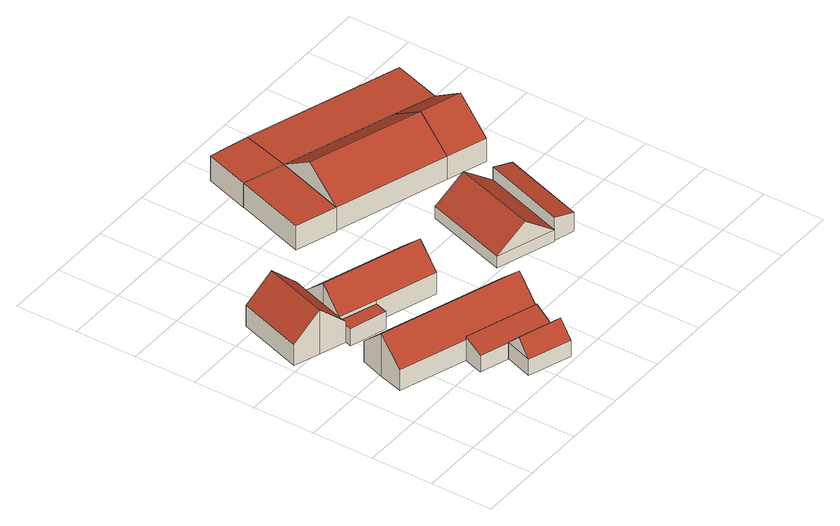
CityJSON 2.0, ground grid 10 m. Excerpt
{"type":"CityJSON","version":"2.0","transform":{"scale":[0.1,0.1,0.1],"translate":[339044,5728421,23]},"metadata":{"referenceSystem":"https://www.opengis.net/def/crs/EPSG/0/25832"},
"CityObjects":{
"building1":{"type":"Building","attributes":{"Geometrietyp2DReferenz":"3000","Gemeindeschluessel":"05170048","function":"31001_1210","roofType":"3100","measuredHeight":7.69},"address":[{"country":"Germany","locality":"Wesel","thoroughfareNumber":"84","thoroughfareName":"Wurmflakstraße"}],"geometry":[{"type":"Solid","lod":"2","boundaries":[[[[0,1,2,3]],[[4,5,1,0]],[[6,7,5,4]],[[8,9,7,6]],[[10,11,9,8]],[[12,13,11,10]],[[14,15,13,12]],[[3,2,15,14]],[[0,3,14,12,10,4]],[[8,6,4,10]],[[1,5,7,9,11,13,15,2]]]],"semantics":{"surfaces":[{"type":"WallSurface"},{"type":"RoofSurface"},{"type":"GroundSurface"}],"values":[[0,0,0,0,0,0,0,0,1,1,2]]}}]},
"building2":{"type":"Building","attributes":{"Geometrietyp2DReferenz":"3000","Gemeindeschluessel":"05170048","function":"31001_1010","roofType":"1000","measuredHeight":2.96},"address":[{"country":"Germany","locality":"Wesel","thoroughfareNumber":"84","thoroughfareName":"Wurmflakstraße"}],"geometry":[{"type":"Solid","lod":"2","boundaries":[[[[16,17,18,19]],[[20,21,17,16]],[[22,23,21,20]],[[24,25,23,22]],[[19,18,25,24]],[[22,20,16,19,24]],[[17,21,23,25,18]]]],"semantics":{"surfaces":[{"type":"WallSurface"},{"type":"RoofSurface"},{"type":"GroundSurface"}],"values":[[0,0,0,0,0,1,2]]}}]},
"building3":{"type":"Building","attributes":{"Gemeindeschluessel":"05170048","Geometrietyp2DReferenz":"3000","function":"31001_2720"},"address":[{"country":"Germany","locality":"Wesel","thoroughfareNumber":"84","thoroughfareName":"Wurmflakstraße"}],"children":["building3-1","building3-2"]},
"building3-1":{"type":"BuildingPart","attributes":{"roofType":"3100","measuredHeight":7.38},"parents":["building3"],"geometry":[{"type":"Solid","lod":"2","boundaries":[[[[26,27,28,29]],[[30,31,27,26]],[[32,33,31,30]],[[34,35,33,32]],[[36,37,35,34]],[[29,28,38,39]],[[29,39,36,34,26]],[[32,30,26,34]],[[27,31,33,35,37,38,28]],[[36,39,38,37]]]],"semantics":{"surfaces":[{"type":"WallSurface"},{"type":"RoofSurface"},{"type":"GroundSurface"},{"type":"ClosureSurface"}],"values":[[0,0,0,0,0,0,1,1,2,3]]}}]},
"building3-2":{"type":"BuildingPart","attributes":{"roofType":"2100","measuredHeight":4.2},"parents":["building3"],"geometry":[{"type":"MultiSurface","lod":"2","boundaries":[[[40,38,41,42]],[[43,44,37,45]],[[46,47,44,43]],[[42,41,47,46]],[[43,45,40,42,46]],[[38,37,44,47,41]],[[40,45,36,39]],[[37,38,39,36]]],"semantics":{"surfaces":[{"type":"WallSurface"},{"type":"RoofSurface"},{"type":"GroundSurface"},{"type":"ClosureSurface"}],"values":[0,0,0,0,1,2,0,3]}}]},
"building4":{"type":"Building","attributes":{"Geometrietyp2DReferenz":"3000","Gemeindeschluessel":"05170048","function":"31001_2720","roofType":"3100","measuredHeight":5.14},"address":[{"country":"Germany","locality":"Wesel","thoroughfareNumber":"84","thoroughfareName":"Wurmflakstraße"}],"geometry":[{"type":"Solid","lod":"2","boundaries":[[[[48,49,50,51]],[[52,53,49,48]],[[54,55,53,52]],[[51,50,55,54]],[[48,56,52]],[[54,57,51]],[[51,57,56,48]],[[52,56,57,54]],[[49,53,55,50]]]],"semantics":{"surfaces":[{"type":"WallSurface"},{"type":"RoofSurface"},{"type":"GroundSurface"}],"values":[[0,0,0,0,0,0,1,1,2]]}}]},
"building5":{"type":"Building","attributes":{"Geometrietyp2DReferenz":"3000","Gemeindeschluessel":"05170048","function":"31001_2720","roofType":"3100","measuredHeight":7.21},"address":[{"country":"Germany","locality":"Wesel","thoroughfareNumber":"84","thoroughfareName":"Wurmflakstraße"}],"geometry":[{"type":"Solid","lod":"2","boundaries":[[[[58,59,2,60]],[[61,15,59,58]],[[62,63,15,61]],[[64,65,63,62]],[[66,67,65,64]],[[68,69,67,66]],[[60,2,69,68]],[[60,68,66,64,58]],[[62,61,58,64]],[[59,15,63,65,67,69,2]]]],"semantics":{"surfaces":[{"type":"WallSurface"},{"type":"RoofSurface"},{"type":"GroundSurface"}],"values":[[0,0,0,0,0,0,0,1,1,2]]}}]},
"building6":{"type":"Building","attributes":{"Geometrietyp2DReferenz":"3000","Gemeindeschluessel":"05170048","function":"31001_2720","roofType":"1000","measuredHeight":4.15},"address":[{"country":"Germany","locality":"Wesel","thoroughfareNumber":"84","thoroughfareName":"Wurmflakstraße"}],"geometry":[{"type":"Solid","lod":"2","boundaries":[[[[70,71,72,73]],[[74,75,71,70]],[[76,77,75,74]],[[73,72,77,76]],[[74,70,73,76]],[[71,75,77,72]]]],"semantics":{"surfaces":[{"type":"WallSurface"},{"type":"RoofSurface"},{"type":"GroundSurface"}],"values":[[0,0,0,0,1,2]]}}]},
"building7":{"type":"Building","attributes":{"Geometrietyp2DReferenz":"3000","Gemeindeschluessel":"05170048","function":"51009_1610","roofType":"1000","measuredHeight":4.26},"geometry":[{"type":"Solid","lod":"2","boundaries":[[[[74,78,79,80]],[[70,81,78,74]],[[82,83,81,70]],[[80,79,83,82]],[[70,74,80,82]],[[78,81,83,79]]]],"semantics":{"surfaces":[{"type":"WallSurface"},{"type":"RoofSurface"},{"type":"GroundSurface"}],"values":[[0,0,0,0,1,2]]}}]},
"building8":{"type":"Building","attributes":{"Geometrietyp2DReferenz":"3000","Gemeindeschluessel":"05170048","function":"31001_1210","roofType":"3100","measuredHeight":5.75},"address":[{"country":"Germany","locality":"Wesel","thoroughfareNumber":"84","thoroughfareName":"Wurmflakstraße"}],"geometry":[{"type":"Solid","lod":"2","boundaries":[[[[84,85,86,87]],[[88,89,85,84]],[[90,91,89,88]],[[87,86,91,90]],[[84,92,88]],[[90,93,87]],[[87,93,92,84]],[[88,92,93,90]],[[85,89,91,86]]]],"semantics":{"surfaces":[{"type":"WallSurface"},{"type":"RoofSurface"},{"type":"GroundSurface"}],"values":[[0,0,0,0,0,0,1,1,2]]}}]},
"building9":{"type":"Building","attributes":{"Geometrietyp2DReferenz":"3000","Gemeindeschluessel":"05170048","function":"31001_2720","roofType":"3100","measuredHeight":8.24},"address":[{"country":"Germany","locality":"Wesel","thoroughfareNumber":"84","thoroughfareName":"Wurmflakstraße"}],"geometry":[{"type":"Solid","lod":"2","boundaries":[[[[94,95,96,74]],[[97,98,95,94]],[[76,99,98,97]],[[74,96,99,76]],[[94,100,97]],[[76,101,74]],[[74,101,100,94]],[[97,100,101,76]],[[95,98,99,96]]]],"semantics":{"surfaces":[{"type":"WallSurface"},{"type":"RoofSurface"},{"type":"GroundSurface"}],"values":[[0,0,0,0,0,0,1,1,2]]}}]},
"building10":{"type":"Building","attributes":{"Geometrietyp2DReferenz":"3000","Gemeindeschluessel":"05170048","function":"31001_1210","roofType":"2100","measuredHeight":4.02},"address":[{"country":"Germany","locality":"Wesel","thoroughfareNumber":"84","thoroughfareName":"Wurmflakstraße"}],"geometry":[{"type":"Solid","lod":"2","boundaries":[[[[102,103,104,105]],[[106,107,103,102]],[[108,109,107,106]],[[105,104,109,108]],[[106,102,105,108]],[[103,107,109,104]]]],"semantics":{"surfaces":[{"type":"WallSurface"},{"type":"RoofSurface"},{"type":"GroundSurface"}],"values":[[0,0,0,0,1,2]]}}]},
"building11":{"type":"Building","attributes":{"Geometrietyp2DReferenz":"3000","Gemeindeschluessel":"05170048","function":"31001_2720","roofType":"1000","measuredHeight":4.1},"address":[{"country":"Germany","locality":"Wesel","thoroughfareNumber":"84","thoroughfareName":"Wurmflakstraße"}],"geometry":[{"type":"Solid","lod":"2","boundaries":[[[[110,111,112,80]],[[113,114,111,110]],[[94,115,114,113]],[[74,116,115,94]],[[80,112,116,74]],[[94,113,110,80,74]],[[111,114,115,116,112]]]],"semantics":{"surfaces":[{"type":"WallSurface"},{"type":"RoofSurface"},{"type":"GroundSurface"}],"values":[[0,0,0,0,0,1,2]]}}]},
"building12":{"type":"Building","attributes":{"Geometrietyp2DReferenz":"3000","Gemeindeschluessel":"05170048","function":"31001_2720","roofType":"3100","measuredHeight":8.22},"address":[{"country":"Germany","locality":"Wesel","thoroughfareNumber":"84","thoroughfareName":"Wurmflakstraße"}],"geometry":[{"type":"Solid","lod":"2","boundaries":[[[[113,117,95,94]],[[118,119,117,113]],[[97,98,119,118]],[[94,95,98,97]],[[113,120,118]],[[97,100,94]],[[94,100,120,113]],[[118,120,100,97]],[[117,119,98,95]]]],"semantics":{"surfaces":[{"type":"WallSurface"},{"type":"RoofSurface"},{"type":"GroundSurface"}],"values":[[0,0,0,0,0,0,1,1,2]]}}]}
},
"vertices":[
[89,278,50],[89,278,14],[92,290,14],[92,290,50],[47,292,91],[47,292,14],[5,306,50],[5,306,14],[40,412,50],[40,412,14],[82,398,91],[82,398,14],[123,384,50],[123,384,14],[116,363,50],[116,363,14],
[152,270,45],[152,270,15],[92,290,15],[92,290,45],[145,249,45],[145,249,15],[85,267,45],[85,267,15],[89,278,45],[89,278,15],
[59,196,84],[59,196,10],[47,157,10],[47,157,46],[72,235,46],[72,235,10],[298,161,46],[298,161,10],[285,122,84],[285,122,10],[271,83,46],[271,83,10],[155,121,10],[155,121,46],
[155,121,52],[145,90,10],[145,90,38],[261,52,38],[261,52,10],[271,83,52],[191,75,38],[191,75,10],
[176,30,39],[176,30,11],[245,7,11],[245,7,39],[191,75,39],[191,75,11],[261,52,39],[261,52,11],[184,52,63],[253,30,63],
[104,326,86],[104,326,14],[92,290,51],[116,363,51],[275,310,51],[275,310,14],[263,274,86],[263,274,14],[251,238,51],[251,238,14],[152,270,51],[152,270,14],
[263,572,52],[263,572,10],[225,457,10],[225,457,52],[329,550,52],[329,550,10],[291,435,52],[291,435,10],
[329,550,9],[351,627,9],[351,627,52],[263,572,9],[287,645,52],[287,645,9],
[392,340,32],[392,340,12],[349,205,12],[349,205,32],[488,309,32],[488,309,12],[444,174,32],[444,174,12],[440,325,70],[396,190,70],
[510,491,52],[510,491,12],[329,550,12],[473,376,52],[473,376,12],[291,435,12],[491,433,94],[310,493,94],
[444,174,54],[444,174,14],[476,164,14],[476,164,47],[488,309,54],[488,309,14],[520,299,47],[520,299,14],
[601,546,52],[601,546,11],[351,627,11],[576,469,52],[576,469,11],[510,491,11],[329,550,11],
[576,469,12],[538,355,52],[538,355,12],[557,412,94]
]}
